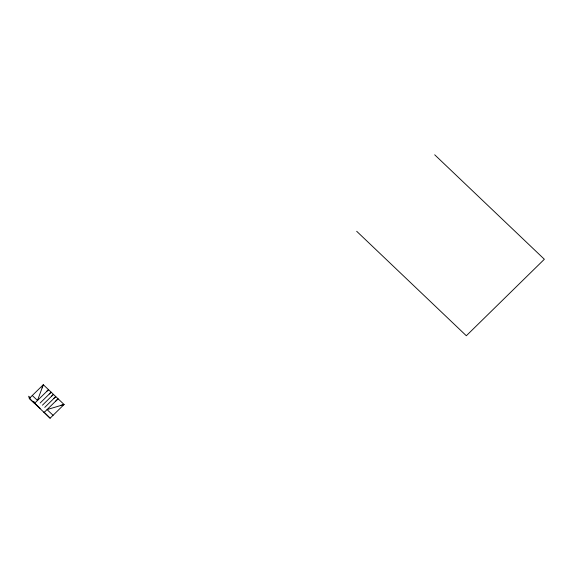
<?xml version="1.0" encoding="UTF-8"?>
<svg xmlns="http://www.w3.org/2000/svg" width="573" height="573" viewBox="0 0 573 573"><rect width="100%" height="100%" fill="white"/><g stroke="black" fill="none" stroke-linecap="round" stroke-linejoin="round"><path stroke-width="0.86" d="M42.051 387.928L43.304 384.712L64.083 404.502L50.109 418.204L29.33 398.414L28.65 396.208L30.541 398.006M33.112 401.465L33.9 402.217L34.194 401.931M40.153 403.012L51.155 392.19L49.185 394.009M42.452 405.19L53.468 394.389L51.498 396.208M44.758 407.389L55.774 396.588L53.805 398.407M46.671 391.38L48.519 389.676L34.545 403.378L29.33 398.414L43.304 384.712L37.503 400.477L32.289 395.513M60.652 405.419L64.083 404.502L47.065 409.588L53.067 415.303M434.699 154.796L544.35 259.254L466.329 335.742L356.678 231.284M34.394 402.883L40.131 408.348M50.109 418.204L43.956 411.994L44.107 412.488L58.081 398.787L55.753 401.071M33.786 401.838L33.9 402.217"/></g></svg>
